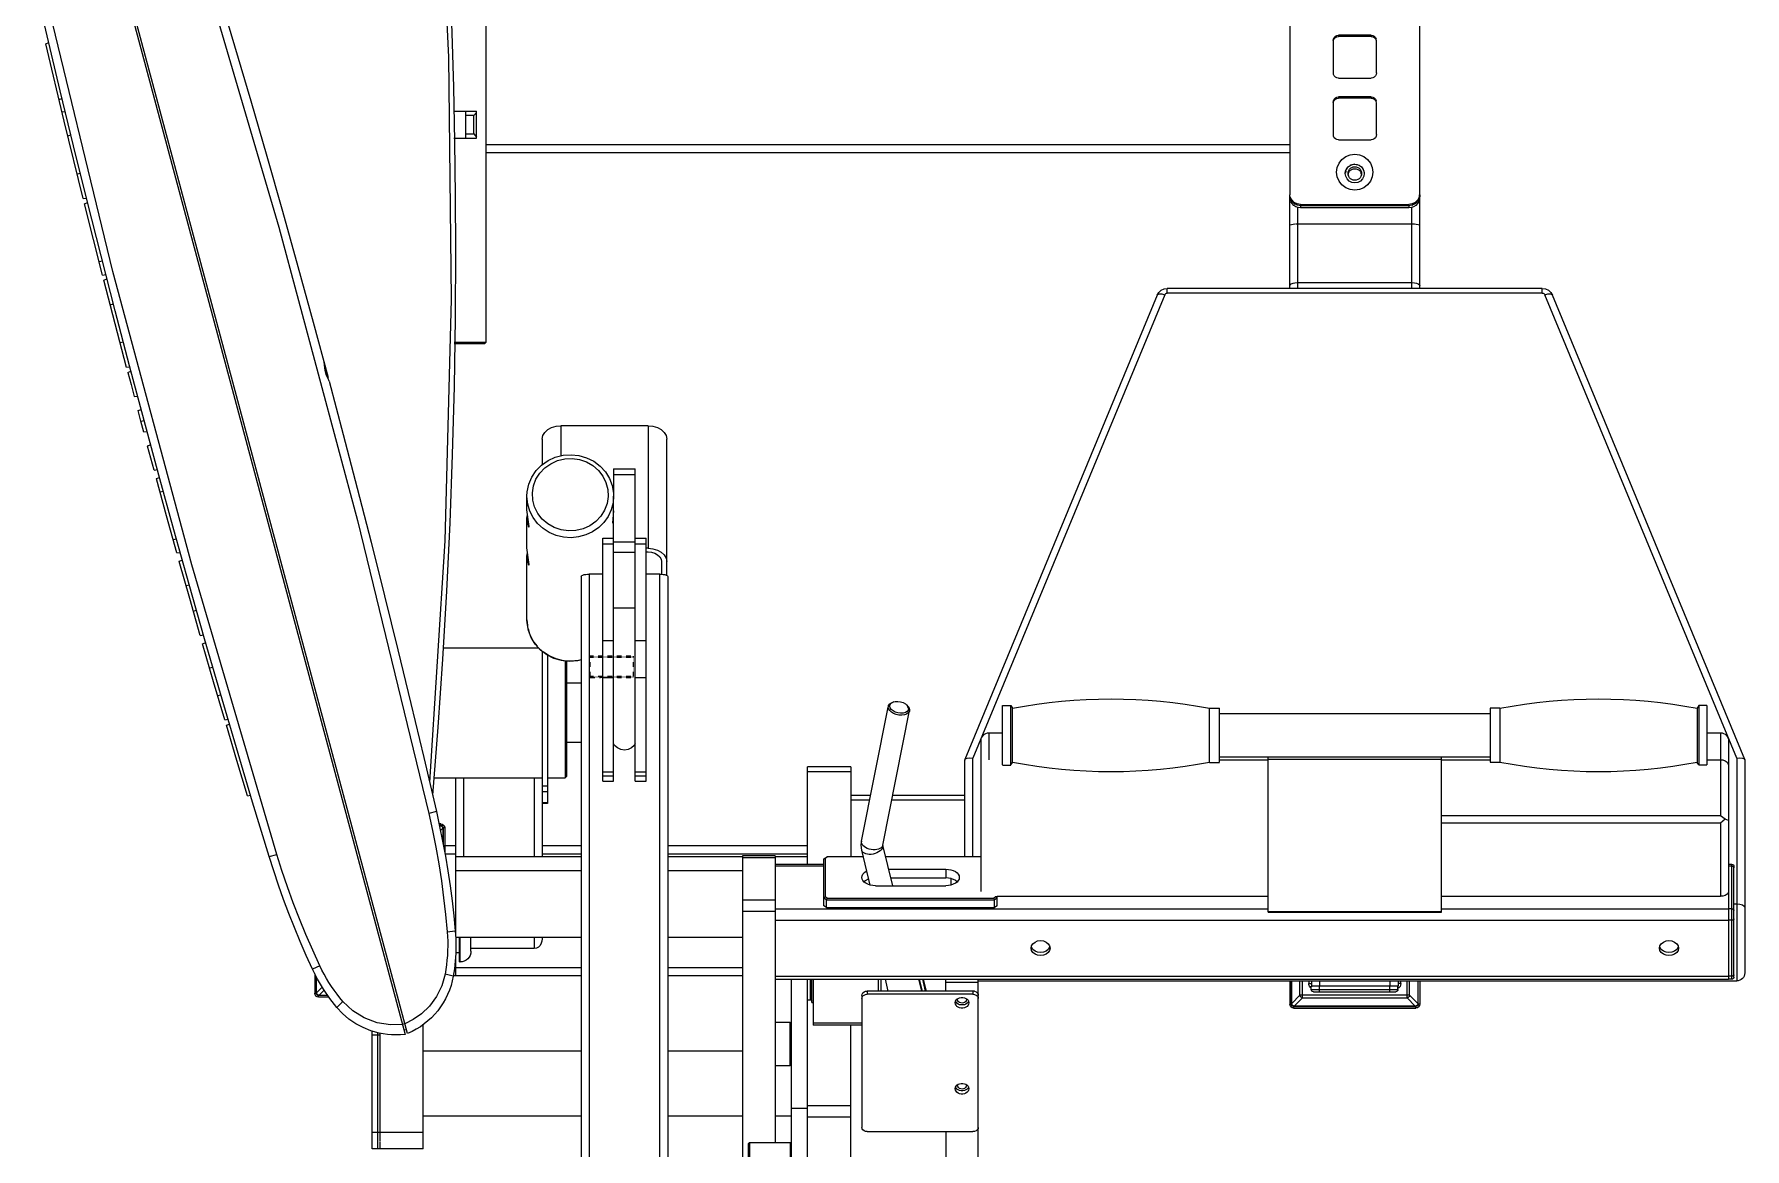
# Model space of a CAD drawing. Header units: millimetres. Extents: x 29224 to 62779, y 35576 to 54938.
# Drawn here: x 49718 to 50708, y 47347 to 47992 of the extents above; entities that cross this region are included whole.
import ezdxf

# ---------------------------------------------------------------- set-up
doc = ezdxf.new("R2010")
doc.units = ezdxf.units.MM
doc.linetypes.add('PEN_TYPE_1', pattern=[0])
doc.linetypes.add('PEN_TYPE_9', pattern=[0.1389, 0.0833, -0.0556])

# ---------------------------------------------------------------- blocks, each defined once
blk = doc.blocks.new('A$C43DB42A3')
at = {"color": 7, "linetype": 'PEN_TYPE_1'}
for points in [[(27.95, 1181.31), (225.91, 442.48)], [(227.38, 442.87), (29.39, 1181.7)], [(244.27, 1148.06), (251.04, 1008.23), (252.6, 868.16), (248.93, 728.16), (240.05, 588.43)], [(246.65, 1148.21), (248.62, 1116.79), (250.33, 1085.36), (251.78, 1053.92), (252.97, 1022.47), (253.89, 991.01), (254.55, 959.54), (254.94, 928.07), (255.08, 896.6), (254.87, 857.09), (254.25, 817.58), (253.21, 778.09), (251.76, 738.61), (249.89, 699.16), (247.61, 659.72), (244.91, 620.31), (241.8, 580.92)], [(272.92, 843.33), (272.92, 1137.95)], [(103.69, 1077.49), (152.91, 909.91), (198.44, 740.01), (239.62, 570.28)], [(108.09, 1078.68), (117.74, 1046.84), (127.26, 1014.96), (136.63, 983.04), (145.86, 951.07), (154.95, 919.07), (163.9, 887.02), (172.71, 854.94), (181.38, 822.82)], [(147.22, 545.51), (137.69, 576.92), (128.29, 608.38), (119.04, 639.88), (109.92, 671.41), (100.94, 702.99), (92.1, 734.6), (83.4, 766.25), (74.83, 797.94), (66.4, 829.66), (58.11, 861.42), (49.96, 893.22), (41.95, 925.05), (34.08, 956.92), (26.34, 988.82), (18.75, 1020.76), (11.29, 1052.73)], [(151.63, 546.69), (102.41, 714.27), (56.87, 884.18), (15.71, 1053.91)], [(737.86, 1045.39), (737.86, 929.28)], [(813.09, 929.28), (813.09, 1045.39)], [(762.94, 1017.95), (763.09, 1018.91), (763.54, 1019.77), (764.22, 1020.46), (765.1, 1020.91), (766.06, 1021.06)], [(763.09, 1018.13), (763.54, 1019.01), (764.22, 1019.69), (765.1, 1020.15), (766.06, 1020.28)], [(766.06, 1021.06), (766.06, 1020.28)], [(784.88, 1021.06), (766.06, 1021.06)], [(784.88, 1020.28), (766.06, 1020.28)], [(784.88, 1021.06), (784.88, 1020.28)], [(784.88, 1021.06), (785.84, 1020.91), (786.72, 1020.46), (787.42, 1019.77), (787.86, 1018.91)], [(784.88, 1020.28), (785.84, 1020.15), (786.72, 1019.69), (787.42, 1019.01), (787.86, 1018.13)], [(17.94, 1016.1), (19.73, 1016.75)], [(17.94, 1016.1), (17.94, 1016.13)], [(39.7, 926.4), (28.68, 971.23), (17.94, 1016.13)], [(762.94, 1017.95), (762.94, 999.28)], [(788.02, 1017.19), (787.86, 1018.91)], [(788.02, 999.28), (788.02, 1017.95)], [(762.94, 999.28), (763.05, 998.53)], [(766.06, 996.16), (765.1, 996.32), (764.22, 996.76), (763.54, 997.44), (763.09, 998.31)], [(766.06, 996.16), (784.88, 996.16)], [(786.72, 996.76), (785.84, 996.32), (784.88, 996.16)], [(788.02, 999.28), (787.86, 998.31), (787.42, 997.44), (786.72, 996.76)], [(25.62, 983.89), (27.46, 984.31)], [(762.94, 982.16), (763.09, 983.12), (763.54, 984), (764.22, 984.68), (765.1, 985.12), (766.06, 985.27)], [(762.94, 982.16), (762.94, 963.49)], [(763.09, 982.36), (763.54, 983.23), (764.22, 983.92), (765.1, 984.36), (766.06, 984.5)], [(766.06, 985.27), (766.06, 984.5)], [(784.88, 985.27), (766.06, 985.27)], [(784.88, 984.5), (766.06, 984.5)], [(784.88, 985.27), (784.88, 984.5)], [(784.88, 985.27), (785.84, 985.12), (786.72, 984.68), (787.42, 984), (787.86, 983.12)], [(784.88, 984.5), (785.84, 984.36), (786.72, 983.92), (787.42, 983.23), (787.86, 982.36)], [(788.02, 981.4), (787.86, 983.12)], [(788.02, 963.49), (788.02, 982.16)], [(27.39, 976.58), (29.25, 976.9)], [(253.89, 977.02), (267.25, 977.02)], [(260.99, 961.34), (260.99, 977.02)], [(265.74, 974.48), (260.99, 974.48)], [(267.25, 976.28), (265.74, 974.48)], [(265.74, 963.87), (265.74, 974.48)], [(267.25, 961.34), (267.25, 977.02)], [(30.76, 962.68), (32.55, 963.3)], [(254.13, 961.34), (267.25, 961.34)], [(260.99, 963.87), (265.74, 963.87)], [(265.74, 963.87), (267.25, 962.06)], [(762.94, 963.49), (763.05, 962.76)], [(766.06, 960.38), (765.1, 960.55), (764.22, 960.99), (763.54, 961.67), (763.09, 962.53)], [(766.06, 960.38), (784.88, 960.38)], [(788.02, 963.49), (787.86, 962.53), (787.42, 961.67), (786.72, 960.99), (785.84, 960.55), (784.88, 960.38)], [(272.92, 957.75), (737.86, 957.75)], [(272.92, 953.03), (737.86, 953.03)], [(775.47, 931.3), (772.75, 931.64), (770.21, 932.68), (768.05, 934.34), (766.37, 936.51), (765.33, 939.01), (764.97, 941.71), (765.33, 944.42), (766.37, 946.94), (768.05, 949.09), (770.21, 950.75), (772.75, 951.79), (775.47, 952.15)], [(775.47, 952.15), (778.19, 951.79), (780.73, 950.75), (782.89, 949.09), (784.57, 946.94), (785.61, 944.42), (785.97, 941.71), (785.61, 939.01), (784.57, 936.51), (782.89, 934.34), (780.73, 932.68), (778.19, 931.64), (775.47, 931.3)], [(36.15, 940.75), (37.99, 941.11)], [(769.99, 941), (770.18, 942.37), (770.73, 943.68)], [(775.47, 935.55), (773.78, 935.82), (772.25, 936.6), (771.03, 937.79), (770.26, 939.32), (770, 940.95)], [(770.21, 942.48), (770.02, 941.24)], [(770.85, 943.85), (770.54, 943.23)], [(770.85, 943.85), (771.6, 944.81), (772.72, 945.67), (774.06, 946.21), (775.47, 946.4)], [(771.79, 944.95), (771.43, 944.61)], [(771.55, 940.95), (771.65, 941.83), (771.94, 942.64), (772.41, 943.37), (773.03, 943.99), (773.76, 944.47), (774.61, 944.76), (775.47, 944.86), (776.35, 944.76), (777.18, 944.47), (777.93, 943.99), (778.55, 943.37), (779, 942.64), (779.3, 941.83), (779.39, 940.95)], [(779.39, 940.95), (779.3, 940.09), (779, 939.26), (778.55, 938.52), (777.93, 937.91), (777.18, 937.43), (776.35, 937.16), (775.47, 937.06), (774.61, 937.16), (773.76, 937.43), (773.03, 937.91), (772.41, 938.52), (771.94, 939.26), (771.65, 940.09), (771.55, 940.95)], [(771.71, 940.88), (771.61, 940.38)], [(771.71, 940.88), (771.94, 941.5), (772.41, 942.24), (773.03, 942.85), (773.76, 943.33), (774.61, 943.6), (775.47, 943.7), (776.35, 943.6), (777.18, 943.33), (777.93, 942.85), (778.55, 942.24), (779, 941.5), (779.23, 940.88)], [(772.92, 945.75), (772.66, 945.62)], [(775.47, 946.45), (772.92, 945.75)], [(775.47, 946.45), (778.03, 945.75)], [(775.47, 946.4), (776.89, 946.21), (778.22, 945.67), (779.36, 944.81), (780.22, 943.68), (780.76, 942.37), (780.96, 941)], [(780.96, 940.95), (780.7, 939.32), (779.91, 937.79), (778.71, 936.6), (777.18, 935.82), (775.47, 935.55)], [(778.03, 945.75), (778.29, 945.62)], [(779.15, 944.95), (779.51, 944.61)], [(779.33, 940.38), (779.23, 940.88)], [(780.09, 943.85), (780.4, 943.23)], [(780.73, 942.48), (780.92, 941.24)], [(39.71, 926.4), (41.57, 926.68)], [(40.43, 923.47), (42.22, 924.12)], [(50.88, 882.08), (45.63, 902.77), (40.43, 923.47)], [(737.86, 929.28), (737.86, 928.51)], [(738.13, 926.79), (737.86, 928.51)], [(737.86, 874.41), (737.86, 928.51)], [(744.12, 921.14), (742.74, 921.3), (741.41, 921.74), (740.22, 922.49), (739.22, 923.49), (738.48, 924.66), (738.02, 925.98), (737.86, 927.36)], [(738.3, 926.33), (738.13, 926.79)], [(744.12, 923.05), (742.19, 923.36), (740.45, 924.25), (739.06, 925.62), (738.17, 927.34)], [(738.17, 926.59), (738.3, 926.33)], [(738.93, 925.1), (738.3, 926.33)], [(739.13, 924.77), (738.93, 925.1)], [(738.93, 925.1), (739.06, 924.85)], [(740.36, 923.55), (739.13, 924.77)], [(740.69, 923.34), (740.36, 923.55)], [(740.45, 923.47), (740.69, 923.34)], [(741.94, 922.72), (740.69, 923.34)], [(742.4, 922.56), (741.94, 922.72)], [(741.94, 922.72), (742.19, 922.59)], [(744.12, 922.28), (742.4, 922.56)], [(742.54, 874.41), (742.54, 921.35)], [(744.12, 922.28), (744.12, 923.05)], [(744.12, 923.05), (806.82, 923.05)], [(744.12, 922.28), (744.12, 921.14)], [(806.82, 922.28), (744.12, 922.28)], [(806.82, 921.14), (744.12, 921.14)], [(812.79, 927.34), (811.9, 925.62), (810.51, 924.25), (808.76, 923.36), (806.82, 923.05)], [(812.94, 925.98), (812.47, 924.66), (811.72, 923.49), (810.73, 922.49), (809.54, 921.74), (808.22, 921.3), (806.82, 921.14)], [(806.82, 922.28), (806.82, 923.05)], [(808.54, 922.56), (806.82, 922.28)], [(806.82, 922.28), (806.82, 921.14)], [(808.4, 874.41), (808.4, 921.35)], [(809.02, 922.72), (808.54, 922.56)], [(808.76, 922.59), (809.02, 922.72)], [(810.25, 923.34), (809.02, 922.72)], [(810.58, 923.55), (810.25, 923.34)], [(810.25, 923.34), (810.51, 923.47)], [(811.82, 924.77), (810.58, 923.55)], [(812.01, 925.1), (811.82, 924.77)], [(811.9, 924.85), (812.01, 925.1)], [(812.66, 926.33), (812.01, 925.1)], [(812.81, 926.79), (812.66, 926.33)], [(812.66, 926.33), (812.79, 926.59)], [(812.79, 926.59), (813.09, 929.28)], [(812.95, 927.38), (812.81, 926.79)], [(813.09, 928.51), (812.94, 925.98)], [(813.09, 874.41), (813.09, 928.51)], [(737.86, 911.23), (740.87, 911.77)], [(741.1, 911.78), (742.54, 911.8)], [(742.54, 911.8), (808.4, 911.8)], [(808.4, 911.8), (809.85, 911.78)], [(810.07, 911.77), (813.09, 911.23)], [(48.89, 889.91), (50.72, 890.33)], [(50.88, 882.13), (52.73, 882.45)], [(51.63, 879.21), (53.38, 879.9)], [(51.63, 879.21), (51.63, 879.15)], [(64.73, 828.68), (58.13, 853.91), (51.63, 879.15)], [(661.15, 870.57), (662.08, 872.13), (663.44, 873.34), (665.1, 874.12), (666.96, 874.41)], [(661.15, 870.57), (661.43, 870.93), (662.39, 871.24), (663.82, 871.19), (665.49, 870.77)], [(665.49, 870.77), (665.72, 871.14), (666.08, 871.43), (666.5, 871.63), (666.96, 871.69)], [(666.96, 871.69), (666.96, 874.41)], [(883.98, 874.41), (666.96, 874.41)], [(883.98, 871.69), (666.96, 871.69)], [(737.86, 875.88), (738.09, 876.5), (738.75, 877.05), (739.79, 877.47), (740.87, 877.72)], [(740.87, 877.72), (742.54, 877.86)], [(742.54, 877.86), (808.4, 877.86)], [(808.4, 877.86), (810.07, 877.72)], [(810.07, 877.72), (811.16, 877.47), (812.19, 877.05), (812.86, 876.5), (813.09, 875.88)], [(883.98, 871.69), (883.98, 874.41)], [(883.98, 874.41), (885.83, 874.12), (887.49, 873.34), (888.86, 872.13), (889.8, 870.57)], [(883.98, 871.69), (884.46, 871.63), (884.85, 871.43), (885.21, 871.14), (885.44, 870.77)], [(885.44, 870.77), (887.13, 871.19), (888.57, 871.24), (889.51, 870.93), (889.8, 870.57)], [(55.31, 864.88), (57.08, 865.49)], [(661.15, 870.57), (549.84, 601.55)], [(665.49, 870.77), (554.46, 602.44)], [(996.48, 602.44), (885.44, 870.77)], [(1001.1, 601.55), (889.8, 870.57)], [(60.97, 843.03), (62.82, 843.39)], [(254.3, 842.54), (272.13, 842.54)], [(254.31, 843.33), (272.92, 843.33)], [(272.92, 843.33), (272.13, 842.54)], [(181.92, 820.78), (181.35, 822.23), (180.52, 824.05), (179.82, 826.07), (179.41, 828.17), (179.23, 830.16), (179, 831.69)], [(64.73, 828.73), (66.6, 829.02)], [(65.49, 825.81), (67.27, 826.46)], [(65.49, 825.81), (65.49, 825.76)], [(65.49, 825.76), (67.35, 818.77), (69.2, 811.78)], [(181.38, 822.83), (181.38, 822.82)], [(69.22, 811.75), (71.08, 812.08)], [(181.93, 820.8), (190.15, 789.75), (198.24, 758.66), (206.2, 727.54), (214.02, 696.39), (221.72, 665.2), (229.27, 633.98), (236.7, 602.73), (243.99, 571.45)], [(71.39, 803.64), (71.37, 803.68)], [(74.71, 791.24), (73.03, 797.45), (71.37, 803.68)], [(71.39, 803.64), (73.16, 804.28)], [(73.03, 797.46), (74.85, 797.95)], [(305.26, 787.21), (305.63, 789.19), (306.7, 791.05), (308.43, 792.63), (310.68, 793.85), (313.3, 794.61), (316.11, 794.87)], [(366.5, 794.87), (316.11, 794.87)], [(316.11, 794.87), (316.11, 777.51)], [(366.5, 794.87), (369.32, 794.61), (371.94, 793.85), (374.19, 792.63), (375.91, 791.05), (376.98, 789.19), (377.36, 787.21)], [(366.5, 794.87), (366.5, 723.94)], [(74.69, 791.28), (76.56, 791.6)], [(76.87, 783.17), (78.65, 783.82)], [(76.87, 783.17), (76.89, 783.12)], [(80.66, 769.17), (78.77, 776.15), (76.89, 783.12)], [(305.26, 787.21), (305.26, 772.36)], [(377.36, 708.23), (377.36, 787.21)], [(296.43, 754.04), (296.58, 756.67), (297.51, 761.02), (299.23, 765.14), (301.74, 768.88), (304.91, 772.1), (308.66, 774.74)], [(332.81, 736.96), (328.92, 735.19), (324.76, 734.19), (320.44, 733.98), (316.19, 734.59), (312.14, 735.97), (308.46, 738.08), (305.27, 740.84), (302.7, 744.14), (300.85, 747.85), (299.8, 751.85), (299.59, 755.96), (300.21, 760.03), (301.66, 763.9), (303.87, 767.43), (306.75, 770.47), (310.2, 772.93)], [(308.66, 774.74), (312.82, 776.66), (317.3, 777.81), (321.92, 778.14), (326.53, 777.67), (330.97, 776.37), (335.09, 774.32), (338.74, 771.56), (341.8, 768.21), (344.16, 764.39), (345.75, 760.2), (346.52, 755.83), (346.58, 754.04)], [(310.2, 772.93), (314.09, 774.71), (318.26, 775.7), (322.56, 775.91), (326.82, 775.31), (330.87, 773.92), (334.57, 771.81), (337.76, 769.04), (340.31, 765.75), (342.15, 762.04), (343.21, 758.04), (343.42, 753.94), (342.81, 749.87), (341.36, 746), (339.14, 742.46), (336.26, 739.4), (332.81, 736.96)], [(80.68, 769.14), (82.55, 769.47)], [(82, 764.29), (83.77, 764.94)], [(82, 764.29), (82.01, 764.24)], [(93.85, 721.32), (87.91, 742.77), (82.01, 764.24)], [(346.58, 769.92), (359.13, 769.92)], [(346.58, 769.92), (346.58, 754.04)], [(346.58, 766.6), (359.13, 766.6)], [(359.13, 589.06), (359.13, 769.92)], [(84.11, 756.54), (85.92, 757.1)], [(334.42, 733.46), (330.5, 731.64), (326.29, 730.48), (321.94, 730.04), (317.58, 730.34), (313.35, 731.35), (309.34, 733.06), (305.73, 735.4), (302.59, 738.3), (300.02, 741.68), (298.09, 745.44), (296.89, 749.45), (296.43, 754.04)], [(296.43, 746.22), (296.43, 754.04)], [(346.58, 754.04), (346.27, 750.28), (345.21, 746.22), (343.44, 742.4), (341, 738.93), (337.95, 735.94), (334.42, 733.46)], [(346.58, 753.11), (346.58, 754.04)], [(346.58, 589.06), (346.58, 753.11)], [(297.69, 736.46), (296.43, 746.24)], [(296.55, 743.94), (296.43, 741.67)], [(346.58, 745.56), (345.98, 738.7)], [(296.43, 741.67), (297.13, 736.82)], [(296.43, 724.22), (296.43, 741.67)], [(297.13, 736.82), (297.57, 736.12)], [(297.57, 736.12), (297.69, 736.46)], [(346.03, 738.46), (346.26, 738.93)], [(346.26, 738.93), (346.58, 742.35)], [(91.73, 728.99), (93.55, 729.43)], [(297.69, 714.45), (296.43, 724.25)], [(340.31, 729.78), (346.58, 729.78)], [(340.31, 589.06), (340.31, 729.78)], [(340.31, 726.46), (346.58, 726.46)], [(346.58, 727.65), (359.13, 727.65)], [(359.13, 729.78), (365.4, 729.78)], [(359.13, 726.46), (365.4, 726.46)], [(365.4, 589.06), (365.4, 729.78)], [(366.5, 723.94), (365.4, 723.94)], [(366.5, 723.94), (369.32, 723.68), (371.94, 722.92), (374.19, 721.69), (375.91, 720.12), (376.98, 718.26), (377.36, 716.28)], [(93.88, 721.26), (95.73, 721.58)], [(95.23, 716.44), (97, 717.07)], [(95.23, 716.44), (95.25, 716.37)], [(107.4, 673.42), (101.29, 694.89), (95.25, 716.37)], [(296.55, 721.96), (296.43, 719.66)], [(296.43, 682.53), (296.43, 719.68)], [(296.43, 719.66), (297.13, 714.81)], [(297.13, 714.81), (297.57, 714.13)], [(297.57, 714.13), (297.69, 714.45)], [(346.58, 721.76), (359.13, 721.76)], [(365.4, 721.81), (366.5, 721.81)], [(366.5, 721.81), (368.54, 721.63), (370.43, 721.08), (372.05, 720.2), (373.29, 719.04), (374.09, 717.71), (374.35, 716.28)], [(374.35, 716.28), (374.35, 708.92)], [(327.78, 707.58), (327.9, 707.89), (328.25, 708.19), (328.81, 708.45), (329.56, 708.67), (330.44, 708.84), (331.43, 708.93), (332.49, 708.97)], [(327.78, 707.58), (327.78, 344.94)], [(340.31, 708.97), (332.49, 708.97)], [(332.49, 708.97), (332.49, 358.23)], [(373.24, 708.97), (365.4, 708.97)], [(373.24, 708.97), (374.28, 708.93), (375.28, 708.84), (376.17, 708.67), (376.9, 708.45), (377.47, 708.19), (377.81, 707.89), (377.93, 707.58)], [(373.24, 358.23), (373.24, 708.97)], [(377.93, 707.58), (377.93, 356.85)], [(99.17, 702.42), (101.02, 702.75)], [(103.4, 687.47), (105.18, 688.12)], [(346.58, 689.48), (359.13, 689.48)], [(107.39, 673.47), (109.26, 673.79)], [(327.78, 659.29), (325.72, 658.77), (321.09, 658.43), (316.47, 658.92), (312.04, 660.2), (307.93, 662.27), (304.28, 665.01), (301.22, 668.36), (298.86, 672.18), (297.26, 676.37), (296.5, 680.74), (296.43, 682.55)], [(296.43, 682.53), (296.76, 679.25)], [(297.12, 677.2), (297.75, 675.08)], [(298.47, 673.24), (299.64, 670.93)], [(108.77, 668.65), (110.55, 669.3)], [(108.77, 668.65), (108.77, 668.62)], [(121.56, 624.61), (115.13, 646.6), (108.77, 668.62)], [(247.77, 666.24), (303.16, 666.24)], [(300.44, 669.63), (302.29, 667.19)], [(302.96, 666.47), (305.6, 664.01)], [(305.26, 664.27), (305.26, 545.28)], [(327.78, 659.41), (326.29, 659), (321.94, 658.56), (317.58, 658.85), (313.35, 659.86), (309.34, 661.57), (305.91, 663.78)], [(340.31, 670.54), (346.58, 670.54)], [(359.13, 670.54), (365.4, 670.54)], [(112.79, 654.67), (114.65, 655.09)], [(308.27, 662.09), (308.27, 576.19)], [(318.62, 658.69), (318.62, 591.01)], [(319.37, 658.61), (319.37, 591.76)], [(327.78, 645.86), (319.37, 645.86)], [(340.31, 649.05), (346.58, 649.05)], [(359.13, 649.05), (365.4, 649.05)], [(117.5, 638.54), (119.27, 639.18)], [(505.57, 632.44), (505.74, 632.94), (506.36, 633.79), (507.36, 634.46), (508.23, 634.8)], [(506.4, 632.49), (506.61, 633.4), (507.26, 634.19), (508.25, 634.76)], [(508.77, 634.96), (508.27, 634.78)], [(508.77, 634.96), (509.57, 635.14), (511.07, 635.22), (512.61, 635.03), (514.11, 634.57), (515.41, 633.89), (515.88, 633.53)], [(516.31, 633.15), (515.88, 633.53)], [(577.36, 631.27), (584.42, 632.54), (591.51, 633.65), (598.62, 634.59), (605.75, 635.35), (612.9, 635.95), (620.06, 636.38), (627.23, 636.63), (634.41, 636.72), (641.59, 636.63), (648.76, 636.38), (655.92, 635.95), (663.07, 635.35), (670.2, 634.59), (677.31, 633.65), (684.4, 632.54), (691.47, 631.27)], [(859.5, 631.27), (866.55, 632.54), (873.64, 633.65), (880.75, 634.59), (887.88, 635.35), (895.02, 635.95), (902.18, 636.38), (909.35, 636.63), (916.53, 636.72), (923.71, 636.63), (930.89, 636.38), (938.05, 635.95), (945.19, 635.35), (952.32, 634.59), (959.43, 633.65), (966.52, 632.54), (973.59, 631.27)], [(121.58, 624.58), (123.44, 624.9)], [(490.01, 554.43), (505.48, 632)], [(502.31, 552.03), (517.87, 629.98)], [(505.57, 632.44), (505.53, 632)], [(517.87, 629.98), (517.71, 629.47), (517.09, 628.63), (516.11, 627.96), (514.83, 627.52), (513.33, 627.33), (511.72, 627.39), (510.12, 627.73), (508.63, 628.29), (507.36, 629.07), (506.36, 629.98), (505.74, 630.97), (505.53, 632)], [(517.28, 631.12), (517.07, 630.21), (516.44, 629.41), (515.41, 628.81), (514.11, 628.47), (512.61, 628.38), (511.07, 628.58), (509.57, 629.04), (508.27, 629.72), (507.26, 630.57), (506.61, 631.51), (506.4, 632.49)], [(517.71, 631.44), (516.34, 633.19)], [(517.28, 631.12), (516.44, 633.04)], [(517.92, 630.44), (517.71, 631.44)], [(517.87, 629.98), (517.92, 630.44)], [(571.71, 598.5), (571.71, 632.83)], [(571.71, 632.83), (576.42, 632.83)], [(576.42, 598.5), (576.42, 632.83)], [(576.42, 632.83), (577.34, 631.27)], [(577.34, 600.06), (577.34, 631.27)], [(691.47, 600.06), (691.47, 631.27)], [(691.47, 631.27), (697.1, 631.27)], [(697.1, 600.06), (697.1, 631.27)], [(853.83, 628.12), (697.1, 628.12)], [(853.83, 631.27), (853.83, 600.06)], [(859.5, 631.27), (853.83, 631.27)], [(859.5, 631.27), (859.5, 600.06)], [(974.54, 632.83), (973.59, 631.27)], [(973.59, 631.27), (973.59, 600.06)], [(974.54, 632.83), (974.54, 598.5)], [(979.22, 632.83), (974.54, 632.83)], [(979.22, 632.83), (979.22, 598.5)], [(122.49, 621.45), (124.27, 622.09)], [(134.65, 580.53), (128.53, 600.98), (122.49, 621.45)], [(559.18, 612.39), (559.27, 613.33), (559.55, 614.21), (559.98, 615.01), (560.55, 615.71), (561.25, 616.28), (562.05, 616.72), (562.93, 616.99), (563.88, 617.09)], [(563.88, 601.53), (563.88, 617.09)], [(563.88, 617.09), (571.71, 617.09)], [(979.22, 617.09), (987.07, 617.09)], [(987.07, 617.09), (987.07, 569.09)], [(987.07, 617.09), (988.02, 616.99), (988.9, 616.72), (989.71, 616.28), (990.4, 615.71), (990.98, 615.01), (991.42, 614.21), (991.69, 613.33), (991.79, 612.39)], [(327.78, 611.39), (319.37, 611.39)], [(359.13, 610.9), (358.53, 609.81), (356.98, 608.33), (355.03, 607.37), (352.85, 607.05), (350.68, 607.37), (348.73, 608.33), (347.17, 609.81), (346.58, 610.9)], [(559.18, 525.28), (559.18, 612.39)], [(991.76, 612.39), (991.76, 525.28)], [(991.76, 612.39), (991.79, 612.39)], [(340.31, 594.53), (346.58, 594.53)], [(359.13, 594.53), (365.4, 594.53)], [(483.93, 597.35), (458.85, 597.35)], [(458.85, 540.93), (458.85, 597.35)], [(483.93, 594.42), (458.85, 594.42)], [(483.93, 597.35), (483.93, 545.26)], [(549.84, 601.53), (549.77, 601.22)], [(549.77, 545.26), (549.77, 601.22)], [(549.84, 601.53), (550.13, 601.92), (551.15, 602.41), (552.68, 602.57), (554.46, 602.44)], [(554.46, 545.26), (554.46, 602.44)], [(571.71, 598.36), (576.42, 598.36)], [(576.48, 598.47), (577.34, 599.92)], [(577.34, 599.92), (577.36, 599.92)], [(691.47, 599.92), (684.4, 598.64), (677.31, 597.53), (670.2, 596.6), (663.07, 595.83), (655.92, 595.23), (648.76, 594.81), (641.59, 594.55), (634.41, 594.47), (627.23, 594.55), (620.06, 594.81), (612.9, 595.23), (605.75, 595.83), (598.62, 596.6), (591.51, 597.53), (584.42, 598.64), (577.36, 599.92)], [(691.47, 599.92), (697.1, 599.92)], [(853.83, 603.06), (697.1, 603.06)], [(697.1, 601.53), (725.32, 601.53)], [(725.32, 513.26), (725.32, 603.06)], [(725.32, 601.82), (825.63, 601.82)], [(825.63, 513.26), (825.63, 603.06)], [(825.63, 601.53), (853.83, 601.53)], [(859.5, 599.92), (853.83, 599.92)], [(973.59, 599.92), (966.52, 598.64), (959.43, 597.53), (952.32, 596.6), (945.19, 595.83), (938.05, 595.23), (930.89, 594.81), (923.71, 594.55), (916.53, 594.47), (909.35, 594.55), (902.18, 594.81), (895.02, 595.23), (887.88, 595.83), (880.75, 596.6), (873.64, 597.53), (866.55, 598.64), (859.5, 599.92)], [(974.47, 598.47), (973.59, 599.92)], [(979.22, 598.36), (974.54, 598.36)], [(979.22, 601.53), (987.07, 601.53)], [(987.07, 601.53), (988.53, 601.35), (989.83, 600.83), (990.88, 600), (991.53, 598.96), (991.76, 597.8)], [(996.48, 602.44), (998.27, 602.57), (999.8, 602.41), (1000.8, 601.92), (1001.1, 601.53)], [(996.48, 602.44), (996.48, 473.37)], [(1001.1, 601.53), (1001.16, 601.22)], [(1001.16, 601.22), (1001.16, 478.08)], [(242.51, 591.01), (305.26, 591.01)], [(255.11, 591.01), (255.11, 500.13)], [(259.8, 591.01), (259.8, 545.28)], [(300.55, 591.01), (300.55, 545.28)], [(305.26, 586.34), (308.27, 586.34)], [(308.27, 591.01), (318.62, 591.01)], [(318.62, 591.01), (319.37, 591.76)], [(340.31, 592.09), (346.58, 592.09)], [(340.31, 589.06), (346.58, 589.06)], [(359.13, 592.09), (365.4, 592.09)], [(359.13, 589.06), (365.4, 589.06)], [(134.65, 580.57), (136.51, 580.89)], [(241.8, 580.91), (241.8, 580.92)], [(305.26, 583.1), (308.27, 583.1)], [(308.27, 576.61), (305.26, 576.61)], [(308.27, 576.19), (305.26, 576.19)], [(495.28, 580.86), (483.93, 580.86)], [(494.74, 578.14), (483.93, 578.14)], [(549.77, 578.14), (507.52, 578.14)], [(549.77, 580.86), (508.07, 580.86)], [(243.99, 571.45), (239.62, 570.28)], [(239.62, 570.28), (241.73, 560.61), (243.65, 550.91), (245.36, 541.18), (246.89, 531.41), (248.21, 521.61), (249.33, 511.78), (250.26, 501.92)], [(243.99, 571.43), (245.89, 562.89), (247.63, 554.31), (249.23, 545.7), (250.67, 537.07), (251.97, 528.41), (253.11, 519.74), (254.1, 511.04), (254.95, 502.33)], [(246.58, 564.32), (245.57, 564.32)], [(246.58, 563.44), (246.58, 564.32)], [(246.58, 564.32), (247.45, 564.15), (248.17, 563.66), (248.65, 562.94), (248.83, 562.06)], [(987.07, 569.09), (825.63, 569.09)], [(987.07, 564.7), (825.63, 564.7)], [(989.87, 567.01), (987.07, 569.09)], [(989.87, 567.01), (987.07, 564.7)], [(987.07, 564.7), (987.07, 522.41)], [(991.76, 566.31), (989.87, 567.01)], [(246.58, 563.44), (245.77, 563.44)], [(245.82, 563.18), (246.22, 563.18)], [(246.22, 563.18), (245.9, 562.84)], [(246.22, 563.18), (246.71, 563.12), (247.12, 562.91), (247.43, 562.6), (247.62, 562.19), (247.7, 561.72)], [(247.7, 561.72), (246.4, 560.42)], [(246.58, 563.44), (247.11, 563.33), (247.55, 563.04), (247.84, 562.6), (247.95, 562.06)], [(247.7, 561.72), (247.7, 553.87)], [(248.83, 562.06), (247.95, 562.06)], [(247.95, 562.06), (247.95, 552.62)], [(248.83, 562.06), (248.83, 551.77)], [(489.94, 553.97), (490.01, 554.43)], [(490.01, 554.43), (489.96, 553.97)], [(147.23, 545.51), (151.63, 546.69)], [(172.31, 480.17), (168.68, 488.15), (165.19, 496.18), (161.84, 504.26), (158.63, 512.41), (155.57, 520.61), (152.65, 528.86), (149.87, 537.16), (147.23, 545.51)], [(176.58, 482.18), (172.44, 491.18), (168.51, 500.24), (164.75, 509.39), (161.18, 518.62), (157.81, 527.9), (154.62, 537.27), (151.63, 546.69)], [(248.13, 551.77), (255.11, 551.77)], [(248.83, 551.77), (248.83, 547.8)], [(248.96, 547.07), (255.11, 547.07)], [(327.78, 545.28), (255.11, 545.28)], [(305.26, 551.77), (327.78, 551.77)], [(305.26, 547.07), (327.78, 547.07)], [(377.93, 551.77), (458.85, 551.77)], [(377.93, 547.07), (458.85, 547.07)], [(421.24, 545.28), (377.93, 545.28)], [(440.05, 545.91), (421.24, 545.91)], [(421.24, 545.9), (421.24, 317.72)], [(421.24, 544.94), (440.05, 544.94)], [(440.05, 545.9), (440.05, 379.77)], [(458.85, 545.28), (440.05, 545.28)], [(468.26, 544.16), (470.17, 545.26)], [(468.26, 544.16), (469.04, 544.58)], [(469.04, 544.58), (469.04, 522.09)], [(470.17, 545.26), (469.86, 545.12)], [(491.06, 545.26), (470.17, 545.26)], [(489.76, 552.03), (489.94, 553.97)], [(490.12, 549.12), (489.76, 552.03)], [(502.29, 551.97), (502.25, 551.72), (501.92, 551.09), (501.42, 550.52), (500.72, 550.05), (499.89, 549.67), (498.91, 549.43), (497.85, 549.32), (496.71, 549.33), (495.57, 549.46), (494.47, 549.74), (493.39, 550.13), (492.41, 550.62), (491.57, 551.2), (490.88, 551.85), (490.38, 552.54), (490.07, 553.25), (489.96, 553.97)], [(502.36, 551.56), (502.26, 550.85), (501.95, 550.11), (501.43, 549.41), (500.75, 548.73), (499.92, 548.14), (498.96, 547.62), (497.9, 547.2), (496.78, 546.89), (495.64, 546.71), (494.53, 546.68), (493.46, 546.78), (492.5, 546.99), (491.67, 547.33), (490.98, 547.79), (490.46, 548.34), (490.17, 548.97), (490.12, 549.12)], [(495.07, 528.92), (490.12, 549.12)], [(502.36, 551.56), (502.31, 551.97)], [(508.07, 528.56), (502.33, 551.98)], [(559.18, 545.26), (503.97, 545.26)], [(327.78, 537.21), (255.11, 537.21)], [(421.24, 537.21), (377.93, 537.21)], [(440.05, 540.93), (468.26, 540.93)], [(440.05, 539.96), (468.26, 539.96)], [(468.26, 516.93), (468.26, 544.16)], [(490.22, 533.33), (490.36, 534.26), (490.8, 535.16), (491.54, 535.99)], [(493.1, 537.01), (491.54, 535.99)], [(505.73, 538.1), (538.8, 538.1)], [(538.8, 538.1), (540.33, 538.02), (541.8, 537.74), (543.15, 537.3), (544.34, 536.7), (545.31, 535.99), (546.04, 535.16), (546.48, 534.26), (546.63, 533.33)], [(538.8, 538.1), (538.8, 533.14)], [(993.64, 540.92), (991.76, 540.92)], [(993.64, 539.94), (991.76, 539.94)], [(993.64, 474.38), (993.64, 540.92)], [(993.64, 540.92), (994.13, 540.82), (994.53, 540.55), (994.81, 540.16), (994.91, 539.66)], [(993.64, 539.94), (993.97, 539.91), (994.26, 539.81), (994.52, 539.65), (994.75, 539.45), (994.85, 539.21), (994.91, 538.95)], [(994.91, 475.63), (994.91, 539.65)], [(498.05, 528.56), (496.52, 528.66), (495.05, 528.92), (493.7, 529.36), (492.5, 529.96), (491.54, 530.68), (490.8, 531.51), (490.36, 532.4), (490.22, 533.33)], [(491.8, 531.2), (491.39, 530.84)], [(494.19, 532.49), (491.8, 531.2)], [(491.8, 531.2), (491.8, 530.5)], [(498.05, 528.56), (538.8, 528.56)], [(506.93, 533.14), (538.8, 533.14)], [(546.63, 533.33), (546.48, 532.4), (546.04, 531.51), (545.31, 530.68), (544.34, 529.96), (543.15, 529.36), (541.8, 528.92), (540.33, 528.66), (538.8, 528.56)], [(541.94, 532.71), (538.8, 533.14)], [(541.94, 528.97), (541.94, 532.71)], [(541.94, 532.71), (543.15, 532.32), (544.34, 531.74), (545.31, 531), (545.46, 530.84)], [(991.76, 525.28), (991.53, 524.4), (990.88, 523.6), (989.83, 522.96), (988.53, 522.56), (987.07, 522.41)], [(991.76, 525.28), (991.76, 474.51)], [(440.05, 520.15), (421.24, 520.15)], [(440.05, 515.17), (725.32, 515.17)], [(469.04, 522.09), (468.26, 521.27)], [(469.86, 520.31), (468.26, 521.27)], [(469.86, 515.95), (468.26, 516.93)], [(470.17, 521.4), (469.04, 522.09)], [(469.86, 520.31), (470.17, 521.4)], [(469.86, 520.31), (566.99, 520.31)], [(469.86, 515.95), (469.86, 520.31)], [(469.86, 515.95), (566.99, 515.95)], [(470.17, 521.4), (566.67, 521.4)], [(567.81, 522.09), (566.67, 521.4)], [(566.67, 521.4), (566.99, 520.31)], [(568.57, 521.27), (566.99, 520.31)], [(566.99, 515.95), (566.99, 520.31)], [(568.57, 516.93), (566.99, 515.95)], [(567.81, 522.09), (567.81, 522.41)], [(568.57, 521.27), (567.81, 522.09)], [(568.57, 522.41), (725.32, 522.41)], [(568.57, 516.93), (568.57, 522.41)], [(825.63, 522.41), (987.07, 522.41)], [(825.63, 515.17), (991.76, 515.17)], [(993.64, 515.14), (991.76, 515.14)], [(993.64, 515.14), (993.97, 515.1), (994.26, 515.01), (994.52, 514.84), (994.75, 514.65), (994.85, 514.4), (994.91, 514.14)], [(994.91, 517.97), (996.48, 517.97)], [(996.48, 517.97), (998.27, 517.82), (999.8, 517.4), (1000.8, 516.75), (1001.16, 515.98)], [(440.05, 513.54), (421.24, 513.54)], [(440.05, 508.56), (991.76, 508.56)], [(725.32, 513.56), (825.63, 513.56)], [(725.32, 513.26), (825.63, 513.26)], [(993.64, 508.54), (991.76, 508.54)], [(994.91, 509.31), (994.85, 509.11), (994.75, 508.92), (994.52, 508.77), (994.26, 508.64), (993.97, 508.56), (993.64, 508.54)], [(250.26, 501.92), (250.44, 499.17), (250.55, 496.42), (250.57, 493.67), (250.5, 490.93), (250.37, 488.2), (250.15, 485.46), (249.85, 482.75), (249.46, 480.03), (249.01, 477.31)], [(250.26, 501.92), (254.95, 502.33)], [(254.95, 502.33), (255.22, 497.96), (255.32, 493.59), (255.23, 489.21), (254.94, 484.84), (254.47, 480.49), (253.81, 476.17)], [(255.18, 498.79), (327.78, 498.79)], [(257.36, 484.37), (257.36, 498.79)], [(257.73, 484.37), (257.73, 498.79)], [(264, 490.66), (264, 498.79)], [(300.55, 498.79), (300.55, 492.12)], [(305.26, 497.85), (305.13, 496.5), (304.72, 495.18), (304.04, 493.99), (303.09, 493.02), (301.89, 492.35), (300.55, 492.12)], [(305.26, 498.79), (305.26, 497.85)], [(377.93, 498.79), (421.24, 498.79)], [(588.44, 493.75), (589.21, 494.95), (590.43, 495.93), (591.96, 496.55), (593.65, 496.76)], [(593.65, 496.76), (595.36, 496.55), (596.87, 495.93), (598.09, 494.95), (598.88, 493.75)], [(952.07, 493.75), (952.86, 494.95), (954.06, 495.93), (955.59, 496.55), (957.28, 496.76)], [(957.28, 496.76), (958.98, 496.55), (960.51, 495.93), (961.74, 494.95), (962.52, 493.75)], [(255.11, 487.01), (255.11, 476.55)], [(255.24, 489.88), (257.36, 489.88)], [(264, 490.66), (263.87, 489.39), (263.5, 488.21), (262.93, 487.15), (262.16, 486.22), (261.24, 485.45), (260.17, 484.87), (258.99, 484.5), (257.73, 484.37)], [(300.55, 492.12), (264, 492.12)], [(588.17, 492.4), (588.44, 493.75)], [(593.65, 488.05), (591.96, 488.25), (590.43, 488.88), (589.21, 489.84), (588.44, 491.05), (588.17, 492.4)], [(588.44, 492.89), (588.35, 493.31)], [(589.21, 491.67), (588.44, 492.89)], [(593.65, 489.88), (591.96, 490.09), (590.43, 490.71), (589.21, 491.67)], [(599.15, 492.4), (598.88, 491.05), (598.09, 489.84), (596.87, 488.88), (595.36, 488.25), (593.65, 488.05)], [(598.09, 491.67), (596.87, 490.71), (595.36, 490.09), (593.65, 489.88)], [(598.88, 492.89), (598.09, 491.67)], [(598.88, 493.75), (599.15, 492.4)], [(598.96, 493.31), (598.88, 492.89)], [(951.81, 492.4), (952.07, 493.75)], [(957.28, 488.05), (955.59, 488.25), (954.06, 488.88), (952.86, 489.84), (952.07, 491.05), (951.81, 492.4)], [(952.07, 492.89), (951.98, 493.31)], [(952.86, 491.67), (952.07, 492.89)], [(957.28, 489.88), (955.59, 490.09), (954.06, 490.71), (952.86, 491.67)], [(962.78, 492.4), (962.52, 491.05), (961.74, 489.84), (960.51, 488.88), (958.98, 488.25), (957.28, 488.05)], [(961.74, 491.67), (960.51, 490.71), (958.98, 490.09), (957.28, 489.88)], [(962.52, 492.89), (961.74, 491.67)], [(962.52, 493.75), (962.78, 492.4)], [(962.59, 493.31), (962.52, 492.89)], [(176.58, 482.18), (172.31, 480.19)], [(186.39, 458.1), (182.33, 463.27), (178.62, 468.68), (175.28, 474.33), (172.31, 480.19)], [(173.6, 477.52), (173.6, 466.26)], [(174.48, 475.85), (174.48, 466.26)], [(174.72, 466.6), (174.72, 475.36)], [(189.96, 461.51), (188.2, 463.61), (186.52, 465.77), (184.9, 467.98), (183.33, 470.23), (181.85, 472.53), (180.44, 474.87), (179.07, 477.26), (177.8, 479.7), (176.58, 482.18)], [(249.01, 477.31), (247.1, 470.62), (244.01, 464.32), (239.97, 458.85), (235.35, 454.39), (230.5, 451.01), (225.83, 448.6)], [(253.81, 476.17), (253.23, 473.41), (252.48, 470.72), (251.58, 468.09), (250.51, 465.53), (249.3, 463.06), (247.94, 460.67), (246.44, 458.37), (244.8, 456.17), (243.03, 454.08), (241.14, 452.09), (239.12, 450.23), (236.98, 448.48), (234.74, 446.87), (232.38, 445.39), (229.93, 444.06), (227.38, 442.87)], [(253.81, 476.17), (249.01, 477.31)], [(253.81, 476.55), (327.78, 476.55)], [(254.56, 481.25), (327.78, 481.25)], [(257.36, 484.37), (257.73, 484.37)], [(377.93, 481.25), (421.24, 481.25)], [(377.93, 476.55), (421.24, 476.55)], [(440.05, 476.25), (991.76, 476.25)], [(993.64, 476.22), (991.76, 476.22)], [(994.91, 476.98), (994.85, 476.77), (994.75, 476.59), (994.52, 476.43), (994.26, 476.32), (993.97, 476.24), (993.64, 476.22)], [(994.91, 475.63), (994.81, 475.14), (994.53, 474.75), (994.13, 474.48), (993.64, 474.38)], [(1001.16, 478.09), (1001.07, 477.14), (1000.8, 476.26), (1000.37, 475.46), (999.8, 474.76), (999.1, 474.19), (998.31, 473.76), (997.42, 473.48), (996.48, 473.39)], [(173.6, 466.26), (174.48, 466.26)], [(175.85, 464), (174.97, 464.17), (174.26, 464.66), (173.78, 465.38), (173.6, 466.26)], [(175.85, 464.88), (175.32, 464.98), (174.88, 465.28), (174.59, 465.72), (174.48, 466.26)], [(177.93, 469.79), (174.72, 466.6)], [(176.2, 465.14), (175.72, 465.2), (175.32, 465.41), (175, 465.72), (174.8, 466.13), (174.72, 466.6)], [(179.07, 468), (176.2, 465.14)], [(440.05, 474.41), (991.76, 474.41)], [(449.46, 351.79), (449.46, 474.41)], [(458.85, 307.14), (458.85, 474.41)], [(460.48, 462.53), (460.48, 474.41)], [(461.23, 460.99), (461.23, 474.41)], [(461.99, 474.41), (461.99, 447.74)], [(490.2, 465.04), (490.35, 465.82), (490.79, 466.5), (491.49, 467.06), (492.37, 467.41), (493.33, 467.53)], [(490.2, 463.22), (490.35, 463.98), (490.79, 464.68), (491.49, 465.22), (492.37, 465.58), (493.33, 465.71)], [(554.46, 467.53), (493.33, 467.53)], [(493.33, 467.53), (493.33, 465.71)], [(554.46, 465.71), (493.33, 465.71)], [(499.61, 474.41), (499.61, 467.53)], [(501.19, 474.41), (501.19, 467.53)], [(505.52, 467.53), (503.84, 474.41)], [(523.01, 474.41), (524.69, 467.53)], [(523.47, 474.41), (525.16, 467.53)], [(527.13, 467.53), (525.45, 474.41)], [(527.6, 467.53), (525.93, 474.41)], [(538.8, 467.53), (538.8, 474.41)], [(557.6, 472.51), (538.8, 472.51)], [(554.46, 467.53), (554.46, 465.71)], [(555.44, 467.41), (554.46, 467.53)], [(554.46, 465.71), (555.44, 465.58), (556.31, 465.22), (557.01, 464.68), (557.45, 463.98), (557.6, 463.22)], [(555.44, 467.41), (556.31, 467.06), (557.01, 466.5), (557.45, 465.82), (557.6, 465.04)], [(557.6, 317.72), (557.6, 474.41)], [(557.6, 473.37), (996.48, 473.37)], [(737.86, 473.37), (737.86, 459.99)], [(738.74, 459.99), (738.74, 473.37)], [(738.98, 460.33), (738.98, 473.37)], [(743.75, 465.1), (743.75, 473.37)], [(745.21, 463.64), (745.21, 473.37)], [(748.83, 473.37), (748.83, 471.84)], [(748.83, 471.84), (750.39, 471.84)], [(750.26, 469.2), (749.66, 469.71), (749.21, 470.34), (748.93, 471.06), (748.83, 471.84)], [(750.28, 468.39), (750.26, 468.39)], [(751.53, 467.14), (751.03, 467.24), (750.63, 467.51), (750.36, 467.91), (750.26, 468.39)], [(750.28, 468.39), (750.28, 470.28)], [(750.28, 470.28), (750.86, 470.28)], [(750.28, 468.39), (800.42, 468.39)], [(750.39, 473.37), (750.39, 470.28)], [(800.42, 470.28), (750.86, 470.28)], [(751.53, 467.14), (799.17, 467.14)], [(754.98, 467.14), (754.98, 470.28)], [(755.11, 473.37), (755.11, 470.28)], [(795.72, 467.14), (795.72, 470.28)], [(795.83, 473.37), (795.83, 470.28)], [(800.42, 468.39), (800.32, 467.91), (800.06, 467.51), (799.66, 467.24), (799.17, 467.14)], [(800.42, 468.39), (800.42, 470.28)], [(800.42, 469.06), (800.44, 469.06)], [(802.12, 471.84), (802, 470.99), (801.66, 470.21), (801.13, 469.55), (800.44, 469.06)], [(800.55, 473.37), (800.55, 470.28)], [(802.12, 471.84), (800.55, 471.84)], [(802.12, 471.84), (802.12, 473.37)], [(805.73, 463.64), (805.73, 473.37)], [(807.19, 465.1), (807.19, 473.37)], [(811.96, 473.37), (811.96, 460.33)], [(812.21, 459.99), (812.21, 473.37)], [(813.09, 473.37), (813.09, 459.99)], [(993.64, 474.38), (991.76, 474.38)], [(996.48, 473.37), (996.48, 473.39)], [(181.17, 464.88), (175.85, 464.88)], [(175.85, 464), (175.85, 464.88)], [(181.8, 464), (175.85, 464)], [(176.2, 465.14), (180.99, 465.14)], [(186.38, 458.1), (189.96, 461.51)], [(186.38, 458.1), (186.39, 458.1)], [(225.91, 442.48), (223.24, 442.25), (220.56, 442.17), (218.09, 442.24), (215.65, 442.44), (213.23, 442.78), (210.85, 443.24), (206.18, 444.55), (201.7, 446.35), (197.44, 448.62), (193.45, 451.35), (189.75, 454.52), (186.39, 458.1)], [(217.38, 448.01), (209.8, 449.2), (202.31, 451.95), (195.6, 456.12), (189.96, 461.51)], [(458.85, 462.53), (460.48, 462.53)], [(460.48, 462.53), (461.01, 462.31), (461.23, 461.78)], [(461.23, 460.99), (461.99, 460.99)], [(490.2, 465.04), (490.2, 388.61)], [(544.27, 460.72), (544.48, 461.64)], [(552.12, 460.72), (552, 459.99), (551.68, 459.28), (551.14, 458.66), (550.42, 458.17), (549.59, 457.81), (548.68, 457.65), (547.72, 457.65), (546.81, 457.81), (545.98, 458.17), (545.28, 458.66), (544.73, 459.28), (544.4, 459.99), (544.27, 460.72)], [(544.48, 461.64), (544.73, 462.17), (545.28, 462.79), (545.98, 463.28), (546.81, 463.64), (547.72, 463.8), (548.68, 463.8), (549.59, 463.64), (550.42, 463.28), (551.14, 462.79), (551.68, 462.17), (551.92, 461.64)], [(551.92, 461.64), (551.68, 461.12), (551.14, 460.5), (550.42, 459.99), (549.59, 459.65), (548.68, 459.47), (547.72, 459.47), (546.81, 459.65), (545.98, 459.99), (545.28, 460.5), (544.73, 461.12), (544.48, 461.64)], [(545.64, 462.56), (545.77, 463.13)], [(550.76, 462.56), (550.63, 461.93), (550.28, 461.36), (549.71, 460.92), (548.99, 460.63), (548.21, 460.53), (547.41, 460.63), (546.7, 460.92), (546.13, 461.36), (545.77, 461.93), (545.64, 462.56)], [(550.65, 463.13), (550.76, 462.56)], [(551.92, 461.64), (552.12, 460.72)], [(737.86, 459.99), (738.74, 459.99)], [(740.1, 457.75), (739.23, 457.92), (738.52, 458.41), (738.03, 459.12), (737.86, 459.99)], [(740.1, 458.61), (739.57, 458.72), (739.14, 459.01), (738.84, 459.45), (738.74, 459.99)], [(738.98, 460.33), (743.75, 465.1)], [(740.46, 458.85), (739.97, 458.93), (739.58, 459.15), (739.26, 459.46), (739.06, 459.86), (738.98, 460.33)], [(740.1, 458.61), (740.1, 457.73)], [(740.1, 458.61), (810.84, 458.61)], [(740.1, 457.73), (810.84, 457.73)], [(740.46, 458.85), (745.21, 463.64)], [(810.48, 458.85), (740.46, 458.85)], [(807.19, 465.1), (743.75, 465.1)], [(745.21, 463.64), (744.79, 463.74), (744.4, 463.96), (744.09, 464.29), (743.86, 464.68), (743.75, 465.1)], [(745.21, 463.64), (805.73, 463.64)], [(807.19, 465.1), (807.16, 464.88), (807.08, 464.68), (806.98, 464.47), (806.85, 464.29), (806.7, 464.13), (806.54, 463.96), (806.35, 463.83), (806.15, 463.74), (805.94, 463.67), (805.73, 463.64)], [(805.73, 463.64), (810.48, 458.85)], [(807.19, 465.1), (811.96, 460.33)], [(811.96, 460.33), (811.88, 459.86), (811.69, 459.46), (811.36, 459.15), (810.97, 458.93), (810.48, 458.85)], [(813.09, 459.99), (812.91, 459.12), (812.43, 458.41), (811.71, 457.92), (810.84, 457.75)], [(812.21, 459.99), (812.1, 459.45), (811.8, 459.01), (811.37, 458.72), (810.84, 458.61)], [(810.84, 457.73), (810.84, 458.61)], [(810.84, 457.73), (810.84, 457.75)], [(813.09, 459.99), (812.21, 459.99)], [(224.38, 448.21), (217.38, 448.01)], [(224.35, 448.34), (225.8, 448.73)], [(236.29, 376.24), (236.29, 448.11)], [(448.68, 449.32), (440.05, 449.32)], [(449.46, 448.53), (448.68, 449.32)], [(448.68, 424.23), (448.68, 449.32)], [(490.2, 448.97), (461.99, 448.97)], [(490.2, 447.74), (461.99, 447.74)], [(483.93, 307.14), (483.93, 447.74)], [(206.95, 376.24), (206.95, 444.42)], [(211.21, 442.06), (206.95, 442.06)], [(210.01, 443.5), (210.01, 376.42)], [(211.21, 443.31), (211.21, 380.73)], [(225.23, 445.03), (226.72, 445.31)], [(327.78, 432.65), (236.29, 432.65)], [(421.24, 432.65), (377.93, 432.65)], [(448.68, 424.23), (440.05, 424.23)], [(449.38, 424.93), (448.68, 424.23)], [(544.27, 410.99), (544.48, 411.9)], [(552.12, 410.99), (552, 410.24), (551.68, 409.54), (551.14, 408.92), (550.42, 408.43), (549.59, 408.07), (548.68, 407.89), (547.72, 407.89), (546.81, 408.07), (545.98, 408.43), (545.28, 408.92), (544.73, 409.54), (544.4, 410.24), (544.27, 410.99)], [(544.48, 411.9), (544.73, 412.43), (545.28, 413.05), (545.98, 413.54), (546.81, 413.9), (547.72, 414.08), (548.68, 414.08), (549.59, 413.9), (550.42, 413.54), (551.14, 413.05), (551.68, 412.43), (551.92, 411.9)], [(551.92, 411.9), (551.68, 411.38), (551.14, 410.76), (550.42, 410.25), (549.59, 409.91), (548.68, 409.73), (547.72, 409.73), (546.81, 409.91), (545.98, 410.25), (545.28, 410.76), (544.73, 411.38), (544.48, 411.9)], [(545.64, 412.82), (545.77, 413.39)], [(550.76, 412.82), (550.63, 412.19), (550.28, 411.62), (549.71, 411.18), (548.99, 410.89), (548.21, 410.79), (547.41, 410.89), (546.7, 411.18), (546.13, 411.62), (545.77, 412.19), (545.64, 412.82)], [(550.65, 413.39), (550.76, 412.82)], [(551.92, 411.9), (552.12, 410.99)], [(458.85, 399.61), (449.46, 399.61)], [(483.93, 401.11), (458.85, 401.11)], [(327.78, 395.03), (236.29, 395.03)], [(421.24, 395.03), (377.93, 395.03)], [(449.46, 395.03), (440.05, 395.03)], [(483.93, 394.47), (458.85, 394.47)], [(493.33, 386.12), (492.37, 386.23), (491.49, 386.59), (490.79, 387.14), (490.35, 387.84), (490.2, 388.61)], [(493.33, 386.12), (554.46, 386.12)], [(538.8, 386.12), (538.8, 317.72)], [(557.6, 388.61), (557.45, 387.84), (557.01, 387.14), (556.31, 386.59), (555.44, 386.23), (554.46, 386.12)], [(236.29, 385.63), (206.95, 385.63)], [(236.29, 376.24), (206.95, 376.24)], [(211.21, 380.4), (211.21, 376.53)], [(424.38, 379), (425.16, 379.77)], [(424.38, 379), (424.38, 355.47)], [(425.16, 379.77), (448.68, 379.77)], [(425.16, 379.77), (425.16, 354.69)], [(448.68, 379.77), (449.46, 379)], [(448.68, 379.77), (448.68, 354.69)]]:
    blk.add_lwpolyline(points, dxfattribs=at)
at = {"color": 7, "linetype": 'PEN_TYPE_9'}
for points in [[(357.94, 661.39), (332.84, 661.39)], [(332.84, 661.39), (332.84, 648.86)], [(357.94, 660.61), (332.84, 660.61)], [(357.94, 661.39), (357.94, 648.86)], [(357.94, 649.64), (332.84, 649.64)], [(340.31, 649.05), (332.84, 648.86)], [(357.94, 648.86), (346.58, 649.05)]]:
    blk.add_lwpolyline(points, dxfattribs=at)

msp = doc.modelspace()

# ---------------------------------------------------------------- block references
msp.add_blockref('A$C43DB42A3', (49706.71, 46970.79))

doc.saveas('drawing.dxf')
